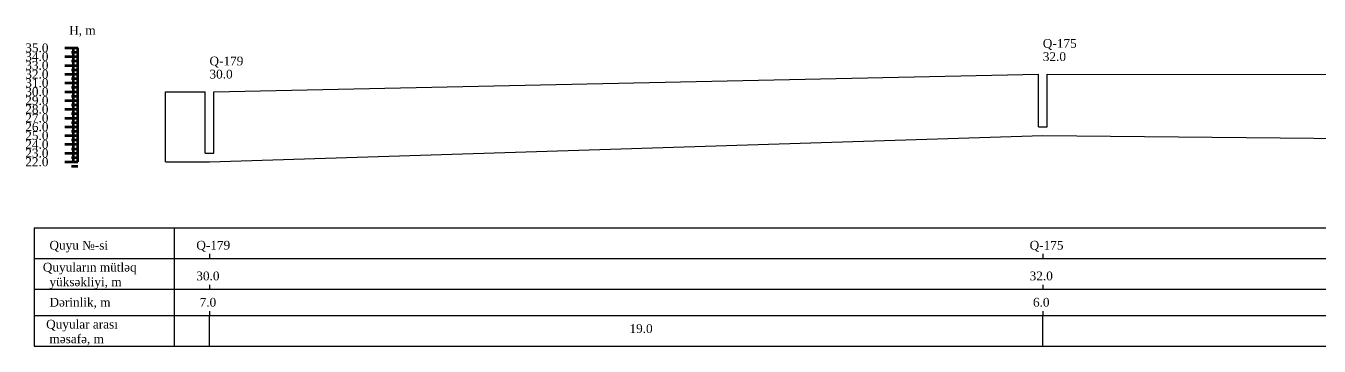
# Model space of a CAD drawing. Header units: metres. Extents: x -12 to 2972, y -44 to 382.
# Drawn here: x 1886.1 to 2181, y -44 to 29 of the extents above; entities that cross this region are included whole.
import ezdxf

# ---------------------------------------------------------------- set-up
doc = ezdxf.new("R2010")
doc.units = ezdxf.units.M
doc.styles.add('Times New Roman', font='Times New Roman')

msp = doc.modelspace()

# ---------------------------------------------------------------- linework, layer by layer
at = {"color": 7}
for p, q in [((1929, 14), (2117, 18)), ((2119, 18), (2357, 17.8)), ((1928, -2), (2118, 4)), ((2118, 4), (2358, 1.8))]:
    msp.add_line(p, q, dxfattribs=at)
at = {"color": 1}
for p, q in [((2117, 6), (2117, 18)), ((2119, 6), (2119, 18)), ((1927, 0), (1927, 14)), ((1929, 0), (1929, 14)), ((2117, 6), (2119, 6)), ((1927, 0), (1929, 0))]:
    msp.add_line(p, q, dxfattribs=at)
at = {"color": 7, "lineweight": 211}
for points in [[(1895, 24), (1898, 24)], [(1897, -2), (1897, 24)], [(1898, -2), (1898, 24)], [(1895, 22), (1898, 22)], [(1896.5, 23), (1898, 23)], [(1896.5, 21), (1898, 21)], [(1895, 20), (1898, 20)], [(1895, 18), (1898, 18)], [(1896.5, 19), (1898, 19)], [(1895, 16), (1898, 16)], [(1896.5, 17), (1898, 17)], [(1896.5, 15), (1898, 15)], [(1895, 14), (1898, 14)], [(1895, 12), (1898, 12)], [(1896.5, 13), (1898, 13)], [(1895, 10), (1898, 10)], [(1896.5, 11), (1898, 11)], [(1896.5, 9), (1898, 9)], [(1895, 8), (1898, 8)], [(1895, 6), (1898, 6)], [(1896.5, 7), (1898, 7)], [(1895, 4), (1898, 4)], [(1896.5, 5), (1898, 5)], [(1896.5, 3), (1898, 3)], [(1895, 2), (1898, 2)], [(1895, 0), (1898, 0)], [(1896.5, 1), (1898, 1)], [(1895, -2), (1898, -2)], [(1896.5, -1), (1898, -1)], [(1896.5, -3), (1898, -3)]]:
    msp.add_lwpolyline(points, dxfattribs=at)
at = {"layer": 'line_layer', "color": 7}
for p, q in [((1918, 14), (1927, 14)), ((1918, -2), (1918, 14)), ((1918, -2), (1928, -2)), ((1888, -17), (2598, -17)), ((1888, -17), (1888, -44)), ((1920, -44), (1920, -17)), ((1928, -23), (1928, -24)), ((2118, -23), (2118, -24)), ((1888, -24), (2598, -24)), ((1888, -31), (2598, -31)), ((1928, -30), (1928, -31)), ((2118, -30), (2118, -31)), ((1888, -37), (2598, -37)), ((1928, -36), (1928, -37)), ((1928, -44), (1928, -37)), ((2118, -36), (2118, -37)), ((2118, -44), (2118, -37)), ((1888, -44), (2598, -44))]:
    msp.add_line(p, q, dxfattribs=at)
at = {"layer": 'MyLayer', "color": 7, "lineweight": 211}
for p, q in [((1895, 24), (1898, 24)), ((1897, -2), (1897, 24)), ((1898, -2), (1898, 24)), ((1895, 22), (1898, 22)), ((1896.5, 23), (1898, 23)), ((1896.5, 21), (1898, 21)), ((1895, 20), (1898, 20)), ((1895, 18), (1898, 18)), ((1896.5, 19), (1898, 19)), ((1895, 16), (1898, 16)), ((1896.5, 17), (1898, 17)), ((1896.5, 15), (1898, 15)), ((1895, 14), (1898, 14)), ((1895, 12), (1898, 12)), ((1896.5, 13), (1898, 13)), ((1895, 10), (1898, 10)), ((1896.5, 11), (1898, 11)), ((1896.5, 9), (1898, 9)), ((1895, 8), (1898, 8)), ((1895, 6), (1898, 6)), ((1896.5, 7), (1898, 7)), ((1895, 4), (1898, 4)), ((1896.5, 5), (1898, 5)), ((1896.5, 3), (1898, 3)), ((1895, 2), (1898, 2)), ((1895, 0), (1898, 0)), ((1896.5, 1), (1898, 1)), ((1895, -2), (1898, -2)), ((1896.5, -1), (1898, -1)), ((1896.5, -3), (1898, -3))]:
    msp.add_line(p, q, dxfattribs=at)

# ---------------------------------------------------------------- texts
at = {"char_height": 2, "attachment_point": 1, "style": 'Times New Roman'}
for s, insert in [('H, m', (1896, 29)), ('35.0', (1886, 25)), ('Q-175', (2118, 26)), ('34.0', (1886, 23)), ('33.0', (1886, 21)), ('Q-179', (1928, 22)), ('32.0', (2118, 23)), ('32.0', (1886, 19)), ('30.0', (1928, 19)), ('31.0', (1886, 17)), ('30.0', (1886, 15)), ('29.0', (1886, 13)), ('28.0', (1886, 11)), ('27.0', (1886, 9)), ('26.0', (1886, 7)), ('25.0', (1886, 5)), ('24.0', (1886, 3)), ('23.0', (1886, 1)), ('22.0', (1886, -1)), ('  Quyu №-si', (1890, -20)), ('Q-179', (1925, -20)), ('Q-175', (2115, -20)), ('Quyuların mütləq\\P  yüksəkliyi, m', (1890, -25)), ('30.0', (1925, -27)), ('32.0', (2115, -27)), ('  Dərinlik, m', (1890, -33)), (' 7.0', (1925, -33)), (' 6.0', (2115, -33)), (' Quyular arası\\P  məsafə, m', (1890, -38)), (' 19.0', (2023, -39))]:
    msp.add_mtext(s, dxfattribs=dict(at, insert=insert))

doc.saveas('drawing.dxf')
